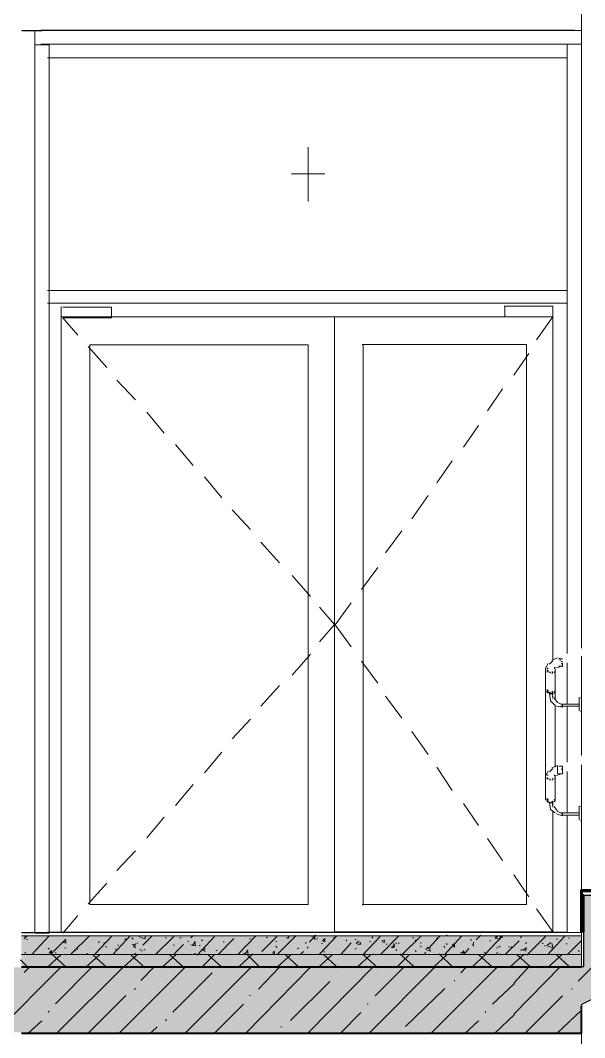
# Model space of a CAD drawing. Header units: millimetres. Extents: x -136833 to 49383, y -8033 to 344618.
# Drawn here: x -7598 to -5534, y 6456 to 10180 of the extents above; entities that cross this region are included whole.
import ezdxf

# ---------------------------------------------------------------- set-up
doc = ezdxf.new("R2010")
doc.units = ezdxf.units.MM
doc.linetypes.add('Штрих', pattern=[635, 317.5, -317.5])
doc.layers.add('1) Резка', color=210, linetype='Штрих', lineweight=60)
doc.layers.add('2) Бетон демонтаж', color=1, linetype='Continuous', lineweight=60)
doc.layers.add('PDF _Геометрия', color=7, linetype='Continuous', true_color=0x1d1d1d)
doc.layers.add('PDF _Сплошная заливка', color=7, linetype='Continuous', true_color=0xffffff)

msp = doc.modelspace()

# ---------------------------------------------------------------- hatches: boundary and pattern name
at = {"layer": 'PDF _Сплошная заливка', "transparency": 33554559}
h = msp.add_hatch(color=256, dxfattribs=at)
h.paths.add_polyline_path([(-80645.6, 10962.5), (-80645.6, 10742.4), (-81547.2, 10742.4), (-81547.2, 10382.6), (-81543, 10382.6), (-81543, 10374.1), (-81538.8, 10374.1), (-81538.8, 10365.7), (-81534.5, 10365.7), (-81534.5, 10353), (-81530.3, 10353), (-81530.3, 10344.5), (-81526.1, 10344.5), (-81526.1, 10331.8), (-81521.8, 10331.8), (-81521.8, 10323.3), (-81517.6, 10323.3), (-81517.6, 10310.6), (-81513.4, 10310.6), (-81513.4, 10302.2), (-81509.1, 10302.2), (-81509.1, 10289.5), (-81504.9, 10289.5), (-81504.9, 10281), (-81500.7, 10281), (-81500.7, 10268.3), (-81496.4, 10268.3), (-81496.4, 10259.9), (-81492.2, 10259.9), (-81492.2, 10251.4), (-81488, 10251.4), (-81488, 10238.7), (-81483.7, 10238.7), (-81483.7, 10230.2), (-81479.5, 10230.2), (-81479.5, 10217.5), (-81475.3, 10217.5), (-81475.3, 10209.1), (-81471.1, 10209.1), (-81471.1, 10196.4), (-81466.8, 10196.4), (-81466.8, 10187.9), (-81462.6, 10187.9), (-81462.6, 10175.2), (-81458.4, 10175.2), (-81458.4, 10166.7), (-81454.1, 10166.7), (-81454.1, 10158.3), (-81428.7, 10166.7), (-81420.3, 10171), (-81407.6, 10175.2), (-81399.1, 10179.4), (-81386.4, 10183.7), (-81377.9, 10187.9), (-81365.2, 10192.1), (-81356.8, 10196.4), (-81344.1, 10200.6), (-81335.6, 10204.8), (-81322.9, 10209.1), (-81314.4, 10213.3), (-81301.7, 10217.5), (-81293.3, 10221.8), (-81280.6, 10226), (-81272.1, 10230.2), (-81259.4, 10234.5), (-81250.9, 10238.7), (-81238.2, 10242.9), (-81229.8, 10247.2), (-81217.1, 10251.4), (-81208.6, 10255.6), (-81195.9, 10259.9), (-81187.4, 10264.1), (-81174.7, 10268.3), (-81166.3, 10272.6), (-81153.6, 10276.8), (-81145.1, 10281), (-81132.4, 10285.2), (-81123.9, 10289.5), (-81111.2, 10293.7), (-81102.8, 10297.9), (-81090.1, 10302.2), (-81081.6, 10306.4), (-81068.9, 10310.6), (-81060.4, 10314.9), (-81047.7, 10319.1), (-81039.3, 10323.3), (-81026.6, 10327.6), (-81018.1, 10331.8), (-81005.4, 10336), (-80996.9, 10340.3), (-80984.2, 10344.5), (-80975.8, 10348.7), (-80950.4, 10357.2), (-80941.9, 10361.4), (-80929.2, 10365.7), (-80920.8, 10369.9), (-80908.1, 10374.1), (-80899.6, 10378.4), (-80886.9, 10382.6), (-80878.4, 10386.8), (-80865.7, 10391.1), (-80857.3, 10395.3), (-80844.6, 10399.5), (-80836.1, 10403.8), (-80823.4, 10408), (-80814.9, 10412.2), (-80802.2, 10416.5), (-80793.8, 10420.7), (-80781.1, 10424.9), (-80772.6, 10429.2), (-80759.9, 10433.4), (-80751.4, 10437.6), (-80738.7, 10441.9), (-80730.3, 10446.1), (-80717.6, 10450.3), (-80709.1, 10454.6), (-80696.4, 10458.8), (-80687.9, 10463), (-80675.2, 10467.3), (-80666.8, 10471.5), (-80654.1, 10475.7), (-80645.6, 10480), (-80632.9, 10484.2), (-80624.4, 10488.4), (-80611.7, 10492.7), (-80603.3, 10496.9), (-80590.6, 10501.1), (-80582.1, 10505.4), (-80569.4, 10509.6), (-80560.9, 10513.8), (-80548.2, 10518.1), (-80539.8, 10522.3), (-80527.1, 10526.5), (-80518.6, 10530.8), (-80505.9, 10535), (-80497.4, 10539.2), (-80472, 10547.7), (-80463.6, 10551.9), (-80450.9, 10556.2), (-80442.4, 10560.4), (-80429.7, 10564.6), (-80421.2, 10568.9), (-80408.6, 10573.1), (-80400.1, 10577.3), (-80387.4, 10581.6), (-80378.9, 10585.8), (-80366.2, 10590), (-80357.8, 10594.3), (-80345.1, 10598.5), (-80336.6, 10602.7), (-80323.9, 10607), (-80315.4, 10611.2), (-80302.7, 10615.4), (-80294.3, 10619.7), (-80281.6, 10623.9), (-80273.1, 10628.1), (-80260.4, 10632.4), (-80251.9, 10636.6), (-80239.2, 10640.8), (-80230.8, 10645.1), (-80218.1, 10649.3), (-80209.6, 10653.5), (-80196.9, 10657.8), (-80188.4, 10662), (-80175.7, 10666.2), (-80167.3, 10670.5), (-80154.6, 10674.7), (-80146.1, 10678.9), (-80133.4, 10683.2), (-80124.9, 10687.4), (-80112.2, 10691.6), (-80103.8, 10695.9), (-80091.1, 10700.1), (-80082.6, 10704.3), (-80069.9, 10708.6), (-80061.4, 10712.8), (-80048.7, 10717), (-80040.3, 10721.3), (-80027.6, 10725.5), (-79968.3, 10725.5), (-79968.3, 10962.5)])
h.paths.add_polyline_path([(-5237.7, 7131.6), (-5237.7, 6979.2), (-5538.2, 6979.2), (-5538.2, 6716.8), (-5796.5, 6716.8), (-5796.5, 6475.5), (-5550.9, 6475.5), (-5550.9, 6581.3), (-5538.2, 6585.5), (-4793.2, 6958.1), (-4784.8, 6958.1), (-4784.8, 6966.5), (-4810.2, 6991.9), (-4814.4, 6991.9), (-4814.4, 7000.4), (-4839.8, 7025.8), (-4844, 7025.8), (-4844, 7034.3), (-4869.4, 7059.7), (-4873.7, 7059.7), (-4873.7, 7068.1), (-4899.1, 7093.5), (-4903.3, 7093.5), (-4903.3, 7102), (-4932.9, 7131.6)])
h.paths.add_polyline_path([(-87846.1, 8223.7), (-87846.1, 7863.9), (-88739.2, 7863.9), (-88705.4, 7847), (-88701.1, 7842.8), (-88667.3, 7825.8), (-88663, 7821.6), (-88629.2, 7804.7), (-88624.9, 7800.4), (-88582.6, 7779.3), (-88578.4, 7775), (-88544.5, 7758.1), (-88540.3, 7753.9), (-88506.4, 7736.9), (-88502.2, 7732.7), (-88459.8, 7711.5), (-88455.6, 7707.3), (-88421.8, 7690.4), (-88417.5, 7686.1), (-88383.7, 7669.2), (-88379.4, 7665), (-88337.1, 7643.8), (-88332.9, 7639.6), (-88299, 7622.6), (-88294.8, 7618.4), (-88260.9, 7601.5), (-88256.7, 7597.3), (-88214.3, 7576.1), (-88210.1, 7571.9), (-88176.2, 7554.9), (-88172, 7550.7), (-88138.1, 7533.8), (-88133.9, 7529.5), (-88100, 7512.6), (-88095.8, 7508.4), (-88095.8, 7042.7), (-87596.3, 7042.7), (-87596.3, 7707.3), (-87587.8, 7711.5), (-87579.4, 7720), (-87570.9, 7724.2), (-87558.2, 7736.9), (-87549.7, 7741.2), (-87537, 7753.9), (-87528.6, 7758.1), (-87515.9, 7770.8), (-87507.4, 7775), (-87494.7, 7787.7), (-87486.2, 7792), (-87473.5, 7804.7), (-87465.1, 7808.9), (-87452.4, 7821.6), (-87443.9, 7825.8), (-87431.2, 7838.5), (-87422.7, 7842.8), (-87410, 7855.5), (-87401.6, 7859.7), (-87388.9, 7872.4), (-87380.4, 7876.6), (-87367.7, 7889.3), (-87359.3, 7893.6), (-87346.6, 7906.3), (-87338.1, 7910.5), (-87325.4, 7923.2), (-87316.9, 7927.4), (-87304.2, 7940.1), (-87295.8, 7944.4), (-87283.1, 7957.1), (-87274.6, 7961.3), (-87261.9, 7974), (-87253.4, 7978.2), (-87240.7, 7990.9), (-87232.3, 7995.2), (-87219.6, 8007.9), (-87211.1, 8012.1), (-87198.4, 8024.8), (-87189.9, 8029), (-87177.2, 8041.7), (-87168.8, 8046), (-87156.1, 8058.7), (-87147.6, 8062.9), (-87134.9, 8075.6), (-87126.4, 8079.8), (-87113.7, 8092.5), (-87105.3, 8096.8), (-87092.6, 8109.5), (-87084.1, 8113.7), (-87071.4, 8126.4), (-87062.9, 8130.6), (-87050.2, 8143.3), (-87041.8, 8147.5), (-87029.1, 8160.2), (-87020.6, 8164.5), (-87007.9, 8177.2), (-86999.4, 8181.4), (-86986.7, 8194.1), (-86978.3, 8198.3), (-86965.6, 8211), (-86957.1, 8215.3), (-86948.6, 8223.7)])
h.paths.add_polyline_path([(-263.8, 5616.2), (-263.8, 5396.1), (-14.1, 5396.1), (-14.1, 5616.2)])
h.paths.add_polyline_path([(-83346.3, 10022.8), (-83346.3, 9663), (-84247.9, 9663), (-84247.9, 9303.2), (-84243.7, 9303.2), (-84243.7, 9294.7), (-84239.5, 9294.7), (-84239.5, 9286.2), (-84235.2, 9286.2), (-84235.2, 9273.5), (-84231, 9273.5), (-84231, 9265.1), (-84226.8, 9265.1), (-84226.8, 9252.4), (-84222.5, 9252.4), (-84222.5, 9243.9), (-84218.3, 9243.9), (-84218.3, 9231.2), (-84214.1, 9231.2), (-84214.1, 9222.7), (-84209.8, 9222.7), (-84209.8, 9210.1), (-84205.6, 9210.1), (-84205.6, 9201.6), (-84201.4, 9201.6), (-84201.4, 9188.9), (-84197.1, 9188.9), (-84197.1, 9180.4), (-84192.9, 9180.4), (-84192.9, 9172), (-84188.7, 9172), (-84188.7, 9159.3), (-84184.4, 9159.3), (-84184.4, 9150.8), (-84180.2, 9150.8), (-84180.2, 9138.1), (-84176, 9138.1), (-84176, 9129.6), (-84171.7, 9129.6), (-84171.7, 9116.9), (-84167.5, 9116.9), (-84167.5, 9108.5), (-84163.3, 9108.5), (-84163.3, 9095.8), (-84159.1, 9095.8), (-84159.1, 9087.3), (-84154.8, 9087.3), (-84154.8, 9078.8), (-84142.1, 9083.1), (-84133.7, 9087.3), (-84121, 9091.5), (-84112.5, 9095.8), (-84099.8, 9100), (-84091.3, 9104.2), (-84078.6, 9108.5), (-84070.2, 9112.7), (-84057.5, 9116.9), (-84049, 9121.2), (-84036.3, 9125.4), (-84027.8, 9129.6), (-84015.1, 9133.9), (-84006.7, 9138.1), (-83994, 9142.3), (-83985.5, 9146.6), (-83972.8, 9150.8), (-83964.3, 9155), (-83951.6, 9159.3), (-83943.2, 9163.5), (-83930.5, 9167.7), (-83922, 9172), (-83909.3, 9176.2), (-83900.8, 9180.4), (-83888.1, 9184.7), (-83879.7, 9188.9), (-83867, 9193.1), (-83858.5, 9197.4), (-83845.8, 9201.6), (-83837.3, 9205.8), (-83824.6, 9210.1), (-83816.2, 9214.3), (-83803.5, 9218.5), (-83795, 9222.7), (-83782.3, 9227), (-83765.4, 9235.4), (-83752.7, 9239.7), (-83744.2, 9243.9), (-83731.5, 9248.1), (-83723, 9252.4), (-83710.3, 9256.6), (-83701.9, 9260.8), (-83689.2, 9265.1), (-83680.7, 9269.3), (-83668, 9273.5), (-83659.5, 9277.8), (-83646.8, 9282), (-83638.4, 9286.2), (-83625.7, 9290.5), (-83617.2, 9294.7), (-83604.5, 9298.9), (-83596.1, 9303.2), (-83583.4, 9307.4), (-83574.9, 9311.6), (-83562.2, 9315.9), (-83553.7, 9320.1), (-83541, 9324.3), (-83532.6, 9328.6), (-83519.9, 9332.8), (-83511.4, 9337), (-83498.7, 9341.3), (-83490.2, 9345.5), (-83477.5, 9349.7), (-83469.1, 9354), (-83456.4, 9358.2), (-83447.9, 9362.4), (-83435.2, 9366.7), (-83426.7, 9370.9), (-83414, 9375.1), (-83405.6, 9379.4), (-83397.1, 9379.4), (-83397.1, 8846), (-82897.6, 8846), (-82897.6, 9582.6), (-82872.2, 9591), (-82863.7, 9595.3), (-82851, 9599.5), (-82842.6, 9603.7), (-82829.9, 9608), (-82821.4, 9612.2), (-82808.7, 9616.4), (-82800.2, 9620.7), (-82787.5, 9624.9), (-82779.1, 9629.1), (-82766.4, 9633.4), (-82757.9, 9637.6), (-82745.2, 9641.8), (-82736.7, 9646.1), (-82724, 9650.3), (-82715.6, 9654.5), (-82702.9, 9658.8), (-82694.4, 9663), (-82681.7, 9667.2), (-82673.2, 9671.5), (-82660.5, 9675.7), (-82652.1, 9679.9), (-82639.4, 9684.2), (-82630.9, 9688.4), (-82618.2, 9692.6), (-82609.7, 9696.9), (-82597, 9701.1), (-82588.6, 9705.3), (-82575.9, 9709.6), (-82567.4, 9713.8), (-82554.7, 9718), (-82546.3, 9722.3), (-82533.6, 9726.5), (-82525.1, 9730.7), (-82512.4, 9735), (-82503.9, 9739.2), (-82491.2, 9743.4), (-82482.8, 9747.6), (-82470.1, 9751.9), (-82461.6, 9756.1), (-82448.9, 9760.3), (-82440.4, 9764.6), (-82427.7, 9768.8), (-82419.3, 9773), (-82406.6, 9777.3), (-82398.1, 9781.5), (-82385.4, 9785.7), (-82376.9, 9790), (-82364.2, 9794.2), (-82355.8, 9794.2), (-82355.8, 9806.9), (-82360, 9806.9), (-82360, 9819.6), (-82364.2, 9819.6), (-82364.2, 9828.1), (-82368.5, 9828.1), (-82368.5, 9840.8), (-82372.7, 9840.8), (-82372.7, 9849.2), (-82376.9, 9849.2), (-82376.9, 9861.9), (-82381.2, 9861.9), (-82381.2, 9870.4), (-82385.4, 9870.4), (-82385.4, 9883.1), (-82389.6, 9883.1), (-82389.6, 9895.8), (-82393.9, 9895.8), (-82393.9, 9904.3), (-82398.1, 9904.3), (-82398.1, 9917), (-82402.3, 9917), (-82402.3, 9925.4), (-82406.6, 9925.4), (-82406.6, 9938.1), (-82410.8, 9938.1), (-82410.8, 9946.6), (-82415, 9946.6), (-82415, 9959.3), (-82419.3, 9959.3), (-82419.3, 9972), (-82423.5, 9972), (-82423.5, 9980.5), (-82427.7, 9980.5), (-82427.7, 9993.2), (-82432, 9993.2), (-82432, 10001.6), (-82436.2, 10001.6), (-82436.2, 10014.3), (-82440.4, 10014.3), (-82440.4, 10022.8)])
h.paths.add_polyline_path([(-4568.9, 3770.6), (-4568.9, 3601.2), (-4848.3, 3601.2), (-4848.3, 3279.5), (-4602.7, 3279.5), (-4602.7, 3385.3), (-4577.3, 3398), (-4573.1, 3402.3), (-4556.2, 3410.7), (-4551.9, 3415), (-4535, 3423.4), (-4530.8, 3427.7), (-4513.8, 3436.1), (-4509.6, 3440.4), (-4492.7, 3448.8), (-4488.4, 3453.1), (-4471.5, 3461.5), (-4467.3, 3465.8), (-4450.3, 3474.2), (-4446.1, 3478.5), (-4429.2, 3486.9), (-4424.9, 3491.2), (-4408, 3499.6), (-4403.8, 3503.9), (-4386.8, 3512.3), (-4382.6, 3516.6), (-4365.7, 3525), (-4361.5, 3529.3), (-4344.5, 3537.7), (-4340.3, 3542), (-4323.4, 3550.4), (-4319.1, 3554.7), (-4302.2, 3563.1), (-4298, 3567.4), (-4281, 3575.8), (-4276.8, 3580.1), (-4259.9, 3588.5), (-4255.6, 3592.8), (-4238.7, 3601.2), (-4234.5, 3605.5), (-4217.5, 3613.9), (-4213.3, 3618.2), (-4196.4, 3626.6), (-4192.1, 3630.9), (-4175.2, 3639.3), (-4171, 3647.8), (-4192.1, 3669), (-4196.4, 3669), (-4196.4, 3677.4), (-4221.8, 3702.8), (-4226, 3702.8), (-4226, 3711.3), (-4251.4, 3736.7), (-4255.6, 3736.7), (-4255.6, 3745.2), (-4281, 3770.6)])
h.paths.add_polyline_path([(-5237.7, 11330.8), (-5237.7, 11178.4), (-5538.2, 11178.4), (-5538.2, 10962.5), (-5796.5, 10962.5), (-5796.5, 10725.5), (-5550.9, 10725.5), (-5550.9, 10780.5), (-5538.2, 10784.8), (-4793.2, 11157.3), (-4784.8, 11157.3), (-4784.8, 11165.7), (-4810.2, 11191.1), (-4814.4, 11191.1), (-4814.4, 11199.6), (-4839.8, 11225), (-4844, 11225), (-4844, 11233.5), (-4869.4, 11258.9), (-4873.7, 11258.9), (-4873.7, 11267.3), (-4899.1, 11292.7), (-4903.3, 11292.7), (-4903.3, 11301.2), (-4932.9, 11330.8)])
h.paths.add_polyline_path([(-79807.5, 6149.5), (-79807.5, 5772.8), (-79557.7, 5772.8), (-79557.7, 6149.5)])
h.paths.add_polyline_path([(-14.1, 12884.4), (-14.1, 13102), (-263.8, 13102), (-263.8, 12884.4)])
h.paths.add_polyline_path([(-263.8, 8905.3), (-263.8, 8685.1), (-14.1, 8685.1), (-14.1, 8905.3)])
h.paths.add_polyline_path([(-90546.8, 6716.8), (-90913.4, 6716.8), (-90913.4, 6475.5), (-90673.7, 6479.7), (-90661, 6484), (-90652.6, 6488.2), (-90639.9, 6492.4), (-90631.4, 6496.7), (-90618.7, 6500.9), (-90610.2, 6505.1), (-90597.5, 6509.4), (-90589.1, 6513.6), (-90576.4, 6517.8), (-90567.9, 6522.1), (-90555.2, 6526.3), (-90546.8, 6530.5), (-90534.1, 6534.7), (-90525.6, 6539), (-90512.9, 6543.2), (-90504.4, 6547.4), (-90491.7, 6551.7), (-90483.3, 6555.9), (-90470.6, 6560.1), (-90462.1, 6564.4), (-90449.4, 6568.6), (-90440.9, 6572.8), (-90428.2, 6577.1), (-90419.8, 6581.3), (-90407.1, 6585.5), (-90398.6, 6589.8), (-90385.9, 6594), (-90377.4, 6598.2), (-90364.7, 6602.5), (-90356.3, 6606.7), (-90343.6, 6610.9), (-90335.1, 6615.2), (-90322.4, 6619.4), (-90313.9, 6623.6), (-90301.2, 6627.9), (-90292.8, 6632.1), (-90280.1, 6636.3), (-90271.6, 6640.6), (-90258.9, 6644.8), (-90250.4, 6649), (-90237.7, 6653.3), (-90229.3, 6657.5), (-90216.6, 6661.7), (-90208.1, 6666), (-90195.4, 6670.2), (-90186.9, 6674.4), (-90174.2, 6678.7), (-90165.8, 6682.9), (-90153.1, 6687.1), (-90144.6, 6691.4), (-90131.9, 6695.6), (-90123.4, 6699.8), (-90110.7, 6704.1), (-90102.3, 6708.3), (-90089.6, 6712.5), (-90081.1, 6716.8), (-90068.4, 6721), (-90059.9, 6725.2), (-90047.3, 6729.5), (-90038.8, 6733.7), (-90026.1, 6737.9), (-90017.6, 6742.2), (-90004.9, 6746.4), (-89996.5, 6750.6), (-89983.8, 6754.9), (-89975.3, 6759.1), (-89962.6, 6763.3), (-89954.1, 6767.6), (-89941.4, 6771.8), (-89933, 6776), (-89920.3, 6780.3), (-89911.8, 6784.5), (-89899.1, 6788.7), (-89890.6, 6788.7), (-89890.6, 6797.2), (-89894.9, 6797.2), (-89894.9, 6805.7), (-89899.1, 6805.7), (-89899.1, 6814.1), (-89903.3, 6818.4), (-89907.6, 6818.4), (-89907.6, 6826.8), (-89911.8, 6826.8), (-89911.8, 6835.3), (-89916, 6839.5), (-89920.3, 6839.5), (-89920.3, 6848), (-89924.5, 6848), (-89924.5, 6856.5), (-89928.7, 6856.5), (-89928.7, 6864.9), (-89933, 6869.2), (-89937.2, 6869.2), (-89937.2, 6877.6), (-89941.4, 6877.6), (-89941.4, 6886.1), (-89945.7, 6890.3), (-89949.9, 6890.3), (-89949.9, 6898.8), (-89954.1, 6898.8), (-89954.1, 6907.3), (-89958.4, 6907.3), (-89958.4, 6915.7), (-89962.6, 6920), (-89966.8, 6920), (-89966.8, 6928.4), (-89971.1, 6928.4), (-89971.1, 6936.9), (-89975.3, 6941.1), (-89979.5, 6941.1), (-89979.5, 6949.6), (-89983.8, 6949.6), (-89983.8, 6958.1), (-89988, 6958.1), (-89988, 6966.5), (-89992.2, 6970.8), (-89996.5, 6970.8), (-89996.5, 6979.2), (-90000.7, 6979.2), (-90000.7, 6987.7), (-90004.9, 6991.9), (-90009.2, 6991.9), (-90009.2, 7000.4), (-90013.4, 7000.4), (-90013.4, 7008.9), (-90017.6, 7008.9), (-90017.6, 7017.3), (-90021.9, 7021.6), (-90026.1, 7021.6), (-90026.1, 7030), (-90030.3, 7030), (-90030.3, 7038.5), (-90034.6, 7042.7), (-90038.8, 7042.7), (-90038.8, 7051.2), (-90043, 7051.2), (-90043, 7059.7), (-90047.3, 7059.7), (-90047.3, 7068.1), (-90051.5, 7072.3), (-90055.7, 7072.3), (-90055.7, 7080.8), (-90059.9, 7080.8), (-90059.9, 7089.3), (-90064.2, 7093.5), (-90068.4, 7093.5), (-90068.4, 7102), (-90072.6, 7102), (-90072.6, 7110.4), (-90076.9, 7110.4), (-90076.9, 7118.9), (-90081.1, 7123.1), (-90085.3, 7123.1), (-90085.3, 7131.6), (-90089.6, 7131.6), (-90089.6, 7140.1), (-90093.8, 7144.3), (-90546.8, 7144.3)])
h = msp.add_hatch(color=256, dxfattribs=at)
h.paths.add_polyline_path([(-90915, 6475.5), (-90915, 6713.8), (-103545.3, 6713.8), (-103545.3, 6475.5)])
h.paths.add_polyline_path([(-5796.5, 6475.5), (-5796.5, 6713.8), (-26352.2, 6713.8), (-26352.2, 6475.5)])
h.paths.add_polyline_path([(-26398.8, 6475.5), (-26398.8, 6713.8), (-50899.8, 6713.8), (-50899.8, 6475.5)])
h.paths.add_polyline_path([(-50950.6, 6475.5), (-50950.6, 6713.8), (-77648.6, 6713.8), (-77648.6, 6475.5)])
h.paths.add_polyline_path([(-79718.6, 6475.5), (-79718.6, 6713.8), (-80167.3, 6713.8), (-80167.3, 6475.5)])
h.paths.add_polyline_path([(-80366.2, 6475.5), (-80366.2, 6713.8), (-82698.6, 6713.8), (-82698.6, 6475.5)])
h.paths.add_polyline_path([(-82897.6, 6475.5), (-82897.6, 6713.8), (-83397.1, 6713.8), (-83397.1, 6475.5)])

# ---------------------------------------------------------------- linework, layer by layer
at = {"layer": '1) Резка'}
msp.add_lwpolyline([(-5549.2, 6993), (-5250.9, 6993)], dxfattribs=at)
at = {"layer": '2) Бетон демонтаж'}
msp.add_lwpolyline([(-5545.4, 6840.8), (-5545.4, 6994.4), (-5247.1, 6994.4)], dxfattribs=at)
at = {"layer": 'PDF _Геометрия', "color": 7, "lineweight": 9}
for points in [[(-5545.4, 10621.1), (-5545.4, 7882.1), (-5545.4, 9164.8), (-5545.4, 10091.9), (-5596.3, 10091.9)], [(-7592.1, 10141.7), (-7545.9, 10141.7), (-7545.9, 10090.9), (-7545.9, 10065.5), (-7545.9, 9163.8), (-7545.9, 6839.7), (-7592.1, 6839.7)], [(-7519.5, 10141.2), (-7545, 10141.2)], [(-5571.7, 10143.2), (-7523, 10143.2)], [(-5570.4, 10142.7), (-5545.4, 10142.7), (-5545.4, 10091.9), (-5570.4, 10091.9)], [(-7545.9, 10090.9), (-7545.9, 9163.8), (-7545.9, 6839.7)], [(-5571.7, 10092.4), (-7523, 10092.4)], [(-7498.8, 10042), (-5598, 10042), (-5598, 10092.8), (-5598, 9165.7), (-5598, 7861.9)], [(-5598, 10092.8), (-7498.8, 10092.8)], [(-7519.5, 10090.4), (-7545, 10090.4)], [(-7544.1, 10089.9), (-7493.2, 10089.9), (-7493.2, 9162.8), (-7493.2, 6838.7), (-7544.1, 6838.7)], [(-7493.2, 10039.2), (-7493.2, 10089.9)], [(-6545.6, 9715.8), (-6545.6, 9516.8)], [(-6484.2, 9617.3), (-6607, 9617.3)], [(-7498.8, 9191.2), (-5598, 9191.2), (-5598, 9144.6), (-7498.8, 9144.6)], [(-7493.2, 9141.7), (-7493.2, 9188.3)], [(-7449.3, 9132.7), (-7449.3, 9094.6), (-7449.3, 6842.6), (-7500.3, 6842.6)], [(-7442.8, 9091.1), (-7265.1, 9091.1), (-7265.1, 9129.2), (-7442.8, 9129.2)], [(-5828.3, 9094.8), (-5650.7, 9094.8), (-5650.7, 9132.8), (-5828.3, 9132.8)], [(-5826.1, 9131.7), (-5826.1, 9093.5)], [(-7449.8, 9094.8), (-5650.7, 9094.8), (-5710.1, 9010.1)], [(-7449.3, 6842.6), (-7449.3, 9094.6)], [(-6449.1, 6841.8), (-6449.1, 9093.9), (-6449.1, 6841.8), (-7448.4, 6841.8)], [(-6449.1, 9093.9), (-7448.4, 9093.9)], [(-7442.7, 9091.2), (-7387.9, 9027.7)], [(-5650.7, 9094.8), (-5650.7, 7837.5), (-5650.7, 9094.8), (-6450.4, 9094.8)], [(-7350.6, 8985.6), (-7282.6, 8909.4)], [(-7346, 8991.9), (-6545.6, 8991.9), (-6545.6, 6943), (-7346, 6943)], [(-7344, 6942.1), (-7344, 8991)], [(-6348.5, 8992.7), (-5747.2, 8992.7), (-5747.2, 6943.8), (-6348.5, 6943.8)], [(-6343.8, 6941.4), (-6343.8, 8990.4)], [(-5738.4, 8960.7), (-5793.1, 8880.3)], [(-7245.4, 8863.1), (-7177.3, 8791.1)], [(-5834.9, 8831.3), (-5889.6, 8750.8)], [(-7135.5, 8744.9), (-7072.1, 8668.7)], [(-5922.7, 8697.2), (-5977.3, 8616.8)], [(-7030.3, 8626.6), (-6966.8, 8550.4)], [(-6019.2, 8567.7), (-6074.6, 8487.3)], [(-6925, 8508.4), (-6861.5, 8432.2)], [(-6106.9, 8440.1), (-6166.2, 8355.5)], [(-6823.7, 8388.2), (-6756.2, 8316.2)], [(-6203.4, 8310.7), (-6262.6, 8230.3)], [(-6718.4, 8269.9), (-6650.9, 8193.8)], [(-6291.2, 8176.6), (-6350.3, 8096.2)], [(-6604.4, 8147.1), (-6536.8, 8070.8)], [(-6387.7, 8047.2), (-6446.8, 7966.7), (-6387.7, 7886.3)], [(-6504.3, 8031.3), (-6449.1, 7967.9), (-6504.3, 7904.4)], [(-6536.8, 7859.1), (-6604.4, 7783)], [(-6350.3, 7833.7), (-6291.2, 7753.3)], [(-5676.8, 7808.2), (-5668.2, 7825.2)], [(-5663.2, 7822.6), (-5650.7, 7835.3)], [(-5654.2, 7837.2), (-5633.1, 7845.7)], [(-5624.3, 7837), (-5624.3, 7841.3), (-5628.3, 7845.5)], [(-5628.1, 7843), (-5615.6, 7843)], [(-5624.3, 7843.3), (-5624.3, 7843.3)], [(-5624.3, 7843.3), (-5624.3, 7843.3)], [(-5624.3, 7841.3), (-5624.3, 7841.3)], [(-5615.6, 7830.4), (-5619.5, 7834.6)], [(-5615.6, 7824.2), (-5619.5, 7824.2)], [(-5615.6, 7826.1), (-5615.6, 7826.1)], [(-5615.6, 7821.9), (-5615.6, 7826.1), (-5615.6, 7821.9), (-5615.6, 7817.7), (-5615.6, 7813.5)], [(-5615.6, 7815.7), (-5615.6, 7819.9), (-5615.6, 7824.2), (-5615.6, 7819.9)], [(-5615.6, 7819.9), (-5615.6, 7819.9)], [(-5615.6, 7819.9), (-5615.6, 7819.9)], [(-5598, 7828.1), (-5598, 7675.7)], [(-5545.4, 7700.1), (-5545.4, 7695.9), (-5545.4, 7852.5), (-5545.4, 7488.4), (-5545.4, 7653.5), (-5545.4, 7657.8), (-5545.4, 7662), (-5545.4, 7670.5), (-5545.4, 7674.7), (-5545.4, 7683.2), (-5545.4, 7687.4), (-5545.4, 7691.6), (-5545.4, 7695.9), (-5545.4, 7700.1), (-5549.3, 7700.1)], [(-5677, 7740.7), (-5677, 7732.2), (-5677, 7728), (-5677, 7732.2), (-5677, 7808.4), (-5677, 7804.1), (-5677, 7808.4)], [(-5677, 7808.4), (-5677, 7808.4)], [(-5668.2, 7810.2), (-5672.1, 7805.9)], [(-5672.1, 7801.7), (-5668.2, 7797.5), (-5668.2, 7793.2)], [(-5668.2, 7795.5), (-5672.1, 7795.5)], [(-5659.4, 7791.1), (-5663.3, 7795.4)], [(-5659.4, 7793.1), (-5663.3, 7793.1)], [(-5650.7, 7795.2), (-5654.6, 7795.2)], [(-5650.7, 7792.9), (-5654.6, 7788.7)], [(-5650.7, 7795.2), (-5650.7, 7795.2)], [(-5650.7, 7795.2), (-5650.7, 7795.2)], [(-5650.7, 7792.9), (-5650.7, 7792.9)], [(-5645.8, 7807.7), (-5641.9, 7812)], [(-5645.8, 7720.8), (-5641.9, 7725), (-5641.9, 7729.2), (-5641.9, 7805.5), (-5641.9, 7801.2), (-5641.9, 7797), (-5645.8, 7792.8), (-5641.9, 7797), (-5641.9, 7801.2), (-5641.9, 7805.5)], [(-5641.9, 7805.5), (-5641.9, 7805.5)], [(-5641.9, 7805.5), (-5641.9, 7805.5)], [(-5636.9, 7809.4), (-5624.3, 7813.6)], [(-5628.1, 7815.7), (-5615.6, 7815.7), (-5619.5, 7815.7)], [(-5615.6, 7815.7), (-5615.6, 7815.7)], [(-5615.6, 7815.7), (-5615.6, 7815.7)], [(-5615.6, 7813.5), (-5615.6, 7813.5)], [(-6650.9, 7745.1), (-6718.4, 7668.8)], [(-5677, 7732.2), (-5677, 7732.2)], [(-5677, 7732.2), (-5677, 7732.2)], [(-5677, 7342.7), (-5677, 7330.1), (-5677, 7325.8), (-5677, 7330.1), (-5677, 7334.3), (-5677, 7338.5), (-5677, 7414.7), (-5677, 7410.5), (-5677, 7698.4), (-5677, 7715.3), (-5677, 7728)], [(-5668.2, 7723.5), (-5672.1, 7723.5)], [(-5672, 7723.4), (-5659.4, 7714.9), (-5663.3, 7714.9), (-5659.4, 7714.9), (-5663.3, 7714.9), (-5659.4, 7689.6)], [(-5663.3, 7721.1), (-5659.4, 7716.9), (-5659.4, 7712.7), (-5663.3, 7716.9), (-5659.4, 7712.7)], [(-5659.4, 7719.1), (-5663.3, 7719.1)], [(-5659.4, 7714.9), (-5659.4, 7714.9)], [(-5659.4, 7714.9), (-5659.4, 7714.9)], [(-5659.4, 7712.7), (-5659.4, 7712.7)], [(-5659.4, 7712.7), (-5659.4, 7712.7)], [(-5659.4, 7712.7), (-5659.4, 7712.7)], [(-5659.4, 7712.7), (-5659.4, 7712.7)], [(-5650.7, 7719), (-5654.6, 7719), (-5650.7, 7719), (-5659.3, 7714.8)], [(-5650.7, 7723.2), (-5654.6, 7723.2)], [(-5650.7, 7720.9), (-5650.7, 7716.7), (-5650.7, 7712.5), (-5654.6, 7712.5)], [(-5650.7, 7716.7), (-5654.6, 7716.7)], [(-5650.7, 7702.1), (-5654.6, 7714.8)], [(-5650.7, 7712.5), (-5650.7, 7712.5)], [(-5641.9, 7733.5), (-5641.9, 7737.8), (-5641.9, 7733.5), (-5641.9, 7729.2), (-5645.8, 7716.6), (-5641.9, 7720.8), (-5641.9, 7725), (-5641.9, 7720.8), (-5645.8, 7716.6)], [(-5641.9, 7691.2), (-5641.9, 7695.4), (-5641.9, 7708.1), (-5641.9, 7720.8), (-5641.9, 7729.2), (-5641.9, 7725), (-5641.9, 7729.2)], [(-5641.9, 7729.2), (-5641.9, 7729.2)], [(-5641.9, 7729.2), (-5641.9, 7729.2)], [(-6262.6, 7705.3), (-6203.4, 7624.9)], [(-5659.1, 7689.2), (-5641.9, 7672.3)], [(-5633.1, 7682.5), (-5645.6, 7699.5)], [(-5641.9, 7445.6), (-5641.9, 7674.2)], [(-5636.7, 7669.5), (-5615.6, 7665.3), (-5615.6, 7669.5), (-5615.6, 7673.7), (-5632.8, 7682.2)], [(-5621.5, 7668.7), (-5554.1, 7668.7), (-5554.1, 7664.5), (-5554.1, 7660.2), (-5554.1, 7655.9), (-5554.1, 7651.7), (-5554.1, 7655.9), (-5554.1, 7660.2), (-5554.1, 7664.5), (-5554.1, 7672.9), (-5554.1, 7677.1), (-5621.5, 7677.1)], [(-5615.6, 7673.7), (-5615.6, 7673.7)], [(-5615.6, 7673.7), (-5615.6, 7673.7)], [(-5554.1, 7702.5), (-5554.1, 7702.5)], [(-5554.1, 7702.5), (-5554.1, 7702.5)], [(-5615.6, 7669.5), (-5615.6, 7669.5)], [(-5615.6, 7669.5), (-5615.6, 7669.5)], [(-5615.6, 7665.3), (-5615.6, 7665.3)], [(-5615.6, 7665.3), (-5615.6, 7665.3)], [(-5598, 7667.2), (-5598, 7464.1)], [(-5554.1, 7651.7), (-5554.1, 7651.7)], [(-5554.1, 7651.7), (-5554.1, 7651.7)], [(-5549.3, 7649.3), (-5545.4, 7649.3), (-5545.4, 7653.5), (-5545.4, 7649.3)], [(-6756.2, 7622), (-6823.7, 7550)], [(-6166.2, 7576.5), (-6106.9, 7491.8)], [(-6861.5, 7500.9), (-6925, 7424.7)], [(-5654.2, 7443.6), (-5633.1, 7452), (-5633.1, 7447.8), (-5633.1, 7443.6), (-5633.1, 7439.2), (-5633.1, 7435), (-5633.1, 7430.8), (-5633.1, 7426.6), (-5633.1, 7422.3)], [(-5633.1, 7452), (-5633.1, 7452)], [(-5633.1, 7452), (-5633.1, 7452)], [(-5633.1, 7452), (-5633.1, 7452)], [(-5615.6, 7436.7), (-5615.6, 7440.9), (-5615.6, 7445.2), (-5615.6, 7449.4), (-5628.1, 7449.4), (-5615.6, 7449.4), (-5615.6, 7445.2), (-5615.6, 7440.9), (-5615.6, 7436.7), (-5615.6, 7432.5)], [(-5615.6, 7449.4), (-5615.6, 7449.4)], [(-5615.6, 7449.4), (-5615.6, 7449.4)], [(-5615.6, 7449.4), (-5615.6, 7449.4)], [(-5615.6, 7449.4), (-5615.6, 7449.4)], [(-5545.4, 7302.1), (-5545.4, 7297.9), (-5545.4, 7454.6), (-5545.4, 6993.2), (-5545.4, 7255.6), (-5545.4, 7259.9), (-5545.4, 7264.1), (-5545.4, 7272.5), (-5545.4, 7276.8), (-5545.4, 7285.2), (-5545.4, 7289.5), (-5545.4, 7293.7), (-5545.4, 7297.9), (-5545.4, 7302.1), (-5549.3, 7302.1)], [(-6074.6, 7445.9), (-6019.2, 7361.2)], [(-5677, 7419), (-5677, 7414.7), (-5677, 7410.5)], [(-5676.8, 7414.5), (-5668.2, 7431.5)], [(-5668.2, 7416.5), (-5672.1, 7416.5)], [(-5663.2, 7428.9), (-5650.7, 7441.6)], [(-5645.8, 7414.1), (-5641.9, 7418.3)], [(-5645.8, 7327.1), (-5641.9, 7327.1), (-5641.9, 7331.4), (-5641.9, 7335.6), (-5641.9, 7411.8), (-5641.9, 7407.5), (-5641.9, 7403.3), (-5645.8, 7403.3), (-5641.9, 7403.3), (-5641.9, 7407.5), (-5641.9, 7411.8), (-5641.9, 7416), (-5641.9, 7365.2), (-5641.9, 7344), (-5641.9, 7331.4), (-5641.9, 7327.1), (-5641.9, 7331.4), (-5641.9, 7327.1), (-5641.9, 7322.9), (-5645.8, 7318.7)], [(-5641.9, 7411.8), (-5641.9, 7411.8)], [(-5636.9, 7415.7), (-5624.3, 7419.9)], [(-5633.1, 7439.2), (-5633.1, 7439.2)], [(-5633.1, 7422.3), (-5633.1, 7422.3)], [(-5628.1, 7422), (-5615.6, 7422), (-5632.8, 7422)], [(-5619.5, 7439), (-5615.6, 7439), (-5615.6, 7434.7), (-5615.6, 7430.5), (-5615.6, 7426.3), (-5615.6, 7422)], [(-5615.6, 7445.2), (-5615.6, 7445.2)], [(-5615.6, 7422), (-5615.6, 7422)], [(-5615.6, 7422), (-5615.6, 7422)], [(-5598, 7430.2), (-5598, 7277.7)], [(-6966.8, 7382), (-7030.3, 7305.9)], [(-5672.1, 7408.1), (-5668.2, 7403.8)], [(-5672.1, 7406.1), (-5668.2, 7401.9)], [(-5668.2, 7403.8), (-5668.2, 7403.8)], [(-5663.3, 7401.7), (-5659.4, 7401.7)], [(-5663.3, 7399.4), (-5659.4, 7399.4)], [(-5650.7, 7399.2), (-5654.6, 7399.2)], [(-5650.7, 7399.2), (-5650.7, 7399.2)], [(-5650.7, 7399.2), (-5650.7, 7399.2)], [(-5641.9, 7327.1), (-5641.9, 7335.6), (-5641.9, 7339.8), (-5641.9, 7335.6)], [(-5977.3, 7312.9), (-5922.7, 7232.4)], [(-5677, 7330.1), (-5677, 7330.1)], [(-5677, 7325.8), (-5677, 7325.8)], [(-5668.2, 7327.6), (-5672.1, 7331.8)], [(-5668.2, 7325.7), (-5672.1, 7329.9)], [(-5672.1, 7323.4), (-5668.2, 7323.4), (-5668.2, 7319.2), (-5672.1, 7327.6)], [(-5672, 7321.2), (-5659.4, 7317), (-5663.3, 7317), (-5659.4, 7291.6)], [(-5668.2, 7327.6), (-5668.2, 7327.6)], [(-5668.2, 7319.2), (-5668.2, 7323.4)], [(-5659.4, 7317), (-5663.3, 7317)], [(-5659.4, 7325.5), (-5659.4, 7325.5)], [(-5659.4, 7314.7), (-5659.4, 7314.7)], [(-5659.4, 7314.7), (-5659.4, 7314.7)], [(-5650.7, 7304.2), (-5654.6, 7316.8), (-5650.7, 7321.1), (-5659.3, 7316.8)], [(-5650.7, 7321.1), (-5654.6, 7316.8)], [(-5650.7, 7314.6), (-5650.7, 7314.6)], [(-5650.7, 7314.6), (-5650.7, 7314.6)], [(-5633.1, 7284.6), (-5645.6, 7301.6)], [(-5641.9, 7322.9), (-5641.9, 7322.9)], [(-5554.1, 7304.6), (-5554.1, 7304.6)], [(-5554.1, 7304.6), (-5554.1, 7304.6)], [(-7072.1, 7263.3), (-7135.5, 7187)], [(-6450.4, 6842.8), (-5650.7, 6842.8), (-5650.7, 7287.2), (-5650.7, 6842.8), (-5710.1, 6927.4)], [(-5659.1, 7291.3), (-5641.9, 7278.6)], [(-5598, 7269.3), (-5598, 6841.7), (-5648.9, 6841.7)], [(-5636.7, 7275.8), (-5615.6, 7267.3), (-5615.6, 7271.6), (-5615.6, 7275.8), (-5632.8, 7284.3)], [(-5621.5, 7270.8), (-5554.1, 7270.8), (-5554.1, 7266.5), (-5554.1, 7262.3), (-5554.1, 7258.1), (-5554.1, 7253.8), (-5554.1, 7258.1), (-5554.1, 7262.3), (-5554.1, 7266.5), (-5554.1, 7275), (-5554.1, 7279.2), (-5621.5, 7279.2)], [(-5615.6, 7275.8), (-5615.6, 7275.8)], [(-5615.6, 7275.8), (-5615.6, 7275.8)], [(-5615.6, 7271.6), (-5615.6, 7271.6)], [(-5615.6, 7271.6), (-5615.6, 7271.6)], [(-5615.6, 7267.3), (-5615.6, 7267.3)], [(-5615.6, 7267.3), (-5615.6, 7267.3)], [(-5554.1, 7258.1), (-5554.1, 7258.1)], [(-5554.1, 7258.1), (-5554.1, 7258.1)], [(-5549.3, 7251.4), (-5545.4, 7251.4)], [(-5545.4, 7255.6), (-5545.4, 7255.6)], [(-5545.4, 7255.6), (-5545.4, 7255.6)], [(-5889.6, 7184.5), (-5834.9, 7104.1)], [(-7177.3, 7140.1), (-7245.4, 7068.2)], [(-5793.1, 7051.5), (-5738.4, 6971.1)], [(-7282.6, 7021.4), (-7350.6, 6945.2)], [(-7387.9, 6902.5), (-7442.7, 6839)], [(-5545.4, 6840.8), (-7594.2, 6840.8), (-5545.4, 6840.8), (-5545.4, 6713.7), (-7594.2, 6713.7)], [(-7594.2, 6828.1), (-5545.4, 6828.1), (-5545.4, 6840.8), (-5596.3, 6840.8)], [(-5545.4, 6713.7), (-5545.4, 6760.3), (-5545.4, 6828.1)], [(-5545.4, 6760.3), (-7594.2, 6760.3)], [(-5545.4, 6574.1), (-5545.4, 3441.4)]]:
    msp.add_lwpolyline(points, dxfattribs=at)
for points in [[(-5545.4, 10142.7), (-7594.2, 10142.7)], [(-5668.2, 7721.3), (-5672.1, 7729.8), (-5668.2, 7725.6), (-5668.2, 7721.3), (-5672.1, 7725.6), (-5668.2, 7721.3), (-5668.2, 7717)], [(-5672.1, 7719.3), (-5668.2, 7719.3)], [(-5650.7, 7716.7), (-5650.7, 7712.5), (-5654.6, 7712.5), (-5650.7, 7712.5)], [(-5650.7, 7710.5), (-5650.7, 7719)], [(-5650.7, 7697.9), (-5650.7, 7706.3)], [(-5554.1, 7677.1), (-5554.1, 7685.6), (-5554.1, 7689.8), (-5554.1, 7694.1), (-5554.1, 7698.3), (-5554.1, 7702.5), (-5554.1, 7698.3), (-5554.1, 7694.1), (-5554.1, 7689.8), (-5554.1, 7685.6)], [(-5650.7, 7405.7), (-5650.7, 7401.5)], [(-5677, 7330.1), (-5677, 7334.3)], [(-5672.1, 7321.4), (-5668.2, 7317.2)], [(-5663.3, 7314.7), (-5659.4, 7314.7)], [(-5654.6, 7314.6), (-5650.7, 7314.6)], [(-5650.7, 7299.9), (-5650.7, 7321.1)], [(-5645.8, 7318.7), (-5641.9, 7322.9), (-5641.9, 7327.1)], [(-5554.1, 7279.2), (-5554.1, 7287.7), (-5554.1, 7291.9), (-5554.1, 7296.1), (-5554.1, 7300.4), (-5554.1, 7304.6), (-5554.1, 7300.4), (-5554.1, 7296.1), (-5554.1, 7291.9), (-5554.1, 7287.7)]]:
    msp.add_lwpolyline(points, close=True, dxfattribs=at)
at = {"layer": 'PDF _Геометрия', "color": 171, "lineweight": 9, "true_color": 0x8080ff}
for points in [[(-7346, 6943), (-6545.6, 6943), (-6545.6, 8991.9), (-7346, 8991.9)], [(-7344, 8991), (-7344, 6942.1)], [(-6348.5, 6943.8), (-5747.2, 6943.8), (-5747.2, 8992.7), (-6348.5, 8992.7)], [(-6343.8, 8990.4), (-6343.8, 6941.4)]]:
    msp.add_lwpolyline(points, dxfattribs=at)
at = {"layer": 'PDF _Геометрия', "color": 7, "lineweight": 30}
for points in [[(-5795.1, 6715.9), (-5536.6, 6715.9), (-5536.6, 6978.3), (-5549.1, 6978.3)], [(-5536.6, 6842.9), (-5536.6, 6978.3), (-5536.6, 6842.9), (-5549.1, 6842.9)], [(-5547.7, 6977.4), (-5247.1, 6977.4), (-5247.1, 6994.4), (-5547.7, 6994.4)], [(-5545.4, 6993.2), (-5545.4, 6976.2), (-5545.4, 6840.8)], [(-4782, 6956.6), (-5547.9, 6575.6)], [(-5545.4, 6574.1), (-5545.4, 6472.4), (-5790.5, 6472.4)]]:
    msp.add_lwpolyline(points, dxfattribs=at)
at = {"layer": 'PDF _Геометрия', "lineweight": 9}
for points in [[(-7584.8, 6825.8), (-7580.9, 6830.1)], [(-7584.5, 6817.1), (-7572.2, 6829.9)], [(-7576, 6814.8), (-7572.2, 6814.8)], [(-7556.5, 6760.6), (-7493.2, 6828.4)], [(-7486.6, 6761.8), (-7431.8, 6816.8)], [(-7414.2, 6826.8), (-7414.2, 6826.8)], [(-7412, 6762.4), (-7344, 6830.1)], [(-7324.6, 6762.8), (-7265.1, 6826.3)], [(-7258.3, 6761.8), (-7194.9, 6829.6)], [(-7216.3, 6814.9), (-7212.4, 6819.2)], [(-7190, 6820.9), (-7186.1, 6816.7)], [(-7163.7, 6824.6), (-7159.8, 6828.9)], [(-7159.3, 6822), (-7142.2, 6817.8), (-7142.2, 6826.2)], [(-7150, 6794.2), (-7115.9, 6828.1)], [(-7105.1, 6758.8), (-7037, 6826.5)], [(-7067.1, 6820.9), (-7063.3, 6820.9)], [(-7014.5, 6821.8), (-7010.6, 6821.8)], [(-6975.3, 6821.4), (-6966.8, 6829.8)], [(-6951.3, 6758.2), (-6887.8, 6826)], [(-6935.5, 6814.1), (-6931.7, 6809.9)], [(-6876.5, 6759.2), (-6817.6, 6818.5)], [(-6802.3, 6760), (-6738.6, 6827.8)], [(-6760.1, 6817.3), (-6756.2, 6817.3)], [(-6714.8, 6771.2), (-6659.7, 6826.2)], [(-6698.7, 6822.7), (-6694.8, 6822.7)], [(-6657.1, 6761.8), (-6589.5, 6829.6)], [(-6624.3, 6821.6), (-6615.8, 6821.6), (-6615.8, 6830)], [(-6619.7, 6819.3), (-6615.8, 6827.7)], [(-6615.8, 6815.1), (-6615.8, 6815.1)], [(-6607, 6821.4), (-6607, 6821.4)], [(-6545.6, 6822.1), (-6545.6, 6822.1)], [(-6540.3, 6805.1), (-6519.3, 6830.5), (-6531.7, 6826.3)], [(-6527.8, 6824), (-6519.3, 6815.5)], [(-6523.2, 6817.8), (-6519.3, 6830.5)], [(-6514.4, 6817.6), (-6510.5, 6817.6)], [(-6504.1, 6761.2), (-6440.3, 6829)], [(-6453, 6822.6), (-6449.1, 6818.4)], [(-6374, 6815), (-6370.1, 6815)], [(-6346.2, 6758.2), (-6282.4, 6826)], [(-6312.6, 6820.3), (-6308.7, 6824.6)], [(-6280, 6761.5), (-6212.2, 6829.3)], [(-6201.1, 6760), (-6133.2, 6827.7)], [(-6163.5, 6821.7), (-6159.6, 6821.7)], [(-6105.2, 6782.1), (-6063, 6828.7)], [(-6075.7, 6820.4), (-6071.8, 6820.4)], [(-6047.3, 6759.5), (-5984.1, 6827.2)], [(-6040.6, 6830.5), (-6036.7, 6830.5)], [(-5975.3, 6814.3), (-5975.3, 6814.3)], [(-5949, 6811.9), (-5949, 6816.2)], [(-5931.1, 6813.5), (-5913.9, 6830.5)], [(-5898.2, 6761.2), (-5834.9, 6829)], [(-5861.1, 6820.8), (-5852.5, 6829.3)], [(-5860.9, 6820.7), (-5843.7, 6816.5), (-5843.7, 6829.1)], [(-5856.4, 6822.8), (-5852.5, 6827)], [(-5838.8, 6822.4), (-5834.9, 6822.4)], [(-5768.6, 6821.5), (-5764.7, 6825.7)], [(-5745.1, 6758.2), (-5677, 6826)], [(-5670.2, 6759.1), (-5606.8, 6826.9)], [(-5637, 6817), (-5633.1, 6817)], [(-7528.3, 6788.6), (-7528.3, 6788.6)], [(-7497.1, 6779.9), (-7493.2, 6784.1)], [(-7435.6, 6784.8), (-7431.8, 6784.8)], [(-7396.7, 6788.3), (-7396.7, 6788.3)], [(-7391.8, 6779.7), (-7387.9, 6779.7)], [(-7344, 6783.5), (-7344, 6783.5)], [(-7312.8, 6804.1), (-7309, 6808.3)], [(-7291.4, 6803.7), (-7291.4, 6799.5)], [(-7286.5, 6788.5), (-7282.6, 6788.5)], [(-7251.4, 6779.8), (-7247.5, 6779.8)], [(-7242.6, 6794.2), (-7238.8, 6794.2)], [(-7189.7, 6795.4), (-7177.3, 6799.6), (-7181.2, 6786.9)], [(-7185.8, 6793.1), (-7177.3, 6784.6)], [(-7172.4, 6801.3), (-7168.6, 6801.3)], [(-7159.8, 6775.8), (-7159.8, 6780)], [(-7146.1, 6777.8), (-7142.2, 6777.8)], [(-7037, 6796.9), (-7037, 6792.7)], [(-7037, 6782.3), (-7037, 6782.3)], [(-7035.9, 6762.7), (-7001.9, 6796.6)], [(-6984.3, 6806.7), (-6984.3, 6810.9)], [(-6975, 6795.8), (-6958, 6791.6), (-6961.9, 6808.5)], [(-6970.4, 6793.5), (-6958, 6806.2)], [(-6944.3, 6793.2), (-6940.4, 6793.2)], [(-6935.3, 6778.2), (-6922.9, 6782.4), (-6926.8, 6773.9)], [(-6856.6, 6806.5), (-6852.7, 6806.5)], [(-6843.9, 6787.4), (-6843.9, 6787.4)], [(-6773.7, 6794.6), (-6773.7, 6794.6)], [(-6765, 6760.5), (-6768.8, 6777.5)], [(-6663.6, 6807.4), (-6659.7, 6807.4)], [(-6663.6, 6790.5), (-6659.7, 6786.3)], [(-6584.6, 6780.5), (-6580.7, 6784.8)], [(-6554.4, 6805.4), (-6554.4, 6801.1)], [(-6549.5, 6784), (-6545.6, 6788.3)], [(-6496.9, 6800.3), (-6493, 6800.3)], [(-6425.8, 6760.2), (-6387.7, 6802.5)], [(-6414, 6811.6), (-6414, 6811.6)], [(-6405.2, 6809.5), (-6405.2, 6813.7)], [(-6374, 6781.1), (-6370.1, 6781.1)], [(-6369.9, 6800.2), (-6361.4, 6808.6)], [(-6365, 6797.7), (-6352.6, 6797.7), (-6356.5, 6806.1)], [(-6321.4, 6807.8), (-6317.5, 6807.8)], [(-6277.3, 6809.1), (-6264.8, 6813.3), (-6268.7, 6804.9)], [(-6273.4, 6806.8), (-6264.8, 6802.5)], [(-6260, 6798.1), (-6256.1, 6798.1)], [(-6242.2, 6787.3), (-6229.7, 6787.3), (-6233.6, 6800)], [(-6238.3, 6784.9), (-6229.7, 6797.6)], [(-6224.9, 6801.7), (-6221, 6801.7)], [(-6224.9, 6774.4), (-6221, 6778.6)], [(-6216.1, 6801.5), (-6212.2, 6801.5)], [(-6154.7, 6813.4), (-6150.8, 6813.4)], [(-6133.2, 6804.6), (-6133.2, 6800.4)], [(-6133.2, 6787.7), (-6133.2, 6791.9)], [(-6115.5, 6778.7), (-6106.9, 6787.2)], [(-6110.6, 6776.3), (-6098.1, 6772), (-6102, 6784.7)], [(-6049.4, 6790.3), (-6045.5, 6786.1)], [(-6040.6, 6800.9), (-6036.7, 6796.7)], [(-6040.6, 6798.6), (-6036.7, 6798.6)], [(-5974.9, 6761.3), (-5957.8, 6782.4)], [(-5944.1, 6794.8), (-5940.2, 6799.1)], [(-5940.2, 6805.2), (-5940.2, 6800.9)], [(-5940.2, 6794.8), (-5940.2, 6790.5)], [(-5882.7, 6810.5), (-5878.8, 6810.5)], [(-5856.4, 6784.7), (-5852.5, 6784.7)], [(-5847.6, 6791), (-5843.7, 6786.8)], [(-5824.3, 6760.1), (-5773.5, 6810.8)], [(-5812.5, 6788.1), (-5808.6, 6788.1)], [(-5803.7, 6788.2), (-5799.8, 6784)], [(-5791, 6809.3), (-5791, 6809.3)], [(-5764.5, 6778.9), (-5755.9, 6774.7)], [(-5759.7, 6776.5), (-5747.2, 6784.9), (-5751.1, 6772.3)], [(-5751.1, 6800), (-5747.2, 6804.2)], [(-5751.1, 6784.9), (-5747.2, 6780.7)], [(-5680.9, 6792.4), (-5677, 6792.4)], [(-5672, 6792.1), (-5659.4, 6804.8)], [(-5667.9, 6789.6), (-5650.7, 6785.4), (-5654.6, 6802.4)], [(-5654.6, 6781.2), (-5650.7, 6776.9)], [(-5601.9, 6799.4), (-5598, 6799.4)], [(-5596.3, 6760.3), (-5545.4, 6811.1)], [(-5580.5, 6801), (-5580.5, 6801)], [(-5558, 6662.8), (-5413.8, 6806.6)], [(-7572.2, 6715.5), (-7597.6, 6741)], [(-7580.9, 6764.2), (-7580.9, 6768.4)], [(-7500.3, 6713.2), (-7449.3, 6759.8)], [(-7493.2, 6762.5), (-7493.2, 6762.5)], [(-7431.8, 6715.2), (-7482.7, 6761.8)], [(-7470.7, 6766.7), (-7466.9, 6766.7)], [(-7400.6, 6773.8), (-7396.7, 6773.8)], [(-7359.9, 6712.8), (-7309, 6759.4)], [(-7356.7, 6760.3), (-7352.8, 6764.5), (-7352.8, 6760.3)], [(-7282.6, 6712.3), (-7333.6, 6758.8)], [(-7219.6, 6714.8), (-7168.6, 6761.3)], [(-7142.2, 6711.9), (-7193.3, 6758.5)], [(-7181.2, 6761.5), (-7177.3, 6765.8)], [(-7154.9, 6773.7), (-7151, 6773.7)], [(-7124.7, 6766.6), (-7124.7, 6766.6)], [(-7079.3, 6714.4), (-7028.2, 6760.9)], [(-7054.5, 6767.6), (-7054.5, 6767.6)], [(-7001.9, 6713.9), (-7053, 6760.4)], [(-7001.9, 6767), (-7001.9, 6767)], [(-6961.9, 6763.8), (-6958, 6763.8)], [(-6934.3, 6714), (-6887.8, 6760.6)], [(-6931.4, 6775.9), (-6922.9, 6771.6)], [(-6861.5, 6713.5), (-6912.6, 6760.1)], [(-6882.9, 6775), (-6879, 6775)], [(-6870.3, 6762.6), (-6870.3, 6762.6)], [(-6797.8, 6716), (-6747.4, 6762.5)], [(-6782.3, 6764.9), (-6773.7, 6760.7)], [(-6777.4, 6762.4), (-6765, 6775.2)], [(-6721.1, 6713.1), (-6767.7, 6759.7)], [(-6765, 6769), (-6765, 6769)], [(-6677, 6765.2), (-6668.4, 6769.5), (-6668.4, 6761)], [(-6672.3, 6771.4), (-6668.4, 6771.4)], [(-6672.3, 6762.9), (-6668.4, 6758.7)], [(-6657.5, 6715.6), (-6607, 6762.1)], [(-6580.7, 6715.1), (-6631.2, 6761.6)], [(-6575.6, 6759), (-6563.2, 6771.7)], [(-6508.4, 6712.7), (-6457.9, 6759.3)], [(-6440.3, 6714.7), (-6490.9, 6761.2)], [(-6488.1, 6770.6), (-6484.2, 6770.6)], [(-6440.3, 6774), (-6440.3, 6774)], [(-6368.1, 6712.4), (-6317.5, 6758.9)], [(-6291.2, 6711.8), (-6341.8, 6758.4)], [(-6308.7, 6758.7), (-6308.7, 6763)], [(-6223.9, 6711.9), (-6177.1, 6758.5)], [(-6159.6, 6716.2), (-6210.2, 6762.9)], [(-6154.7, 6775.4), (-6150.8, 6771.1)], [(-6119.6, 6763.9), (-6115.7, 6768.2)], [(-6087.4, 6713.9), (-6036.7, 6760.4), (-6040.6, 6760.4)], [(-6019.2, 6715.9), (-6066, 6762.4)], [(-5987.8, 6765.9), (-5975.3, 6765.9), (-5979.2, 6774.3)], [(-5983.9, 6763.5), (-5975.3, 6772)], [(-5970.4, 6767.6), (-5966.5, 6771.8)], [(-5947.1, 6713.5), (-5896.3, 6760.1)], [(-5870, 6713), (-5920.8, 6759.6)], [(-5900.2, 6768.5), (-5896.3, 6764.3)], [(-5856.4, 6763.5), (-5852.5, 6767.7)], [(-5847.6, 6759.1), (-5843.7, 6763.3), (-5843.7, 6759.1)], [(-5806.8, 6715.4), (-5755.9, 6762)], [(-5729.6, 6712.7), (-5780.5, 6759.2)], [(-5768.6, 6776.8), (-5764.7, 6776.8)], [(-5666.4, 6715.1), (-5615.6, 6761.6)], [(-5589.2, 6714.6), (-5640.1, 6761.1)], [(-5558.1, 6775.1), (-5554.1, 6770.9)], [(-7690.8, 6474.2), (-7449.3, 6715.5)], [(-7584.2, 6694.2), (-7563.4, 6715.4)], [(-7470.4, 6580.2), (-7335.3, 6715.7)], [(-7462.4, 6474.5), (-7221.2, 6715.8)], [(-7234.7, 6474.8), (-6993.1, 6716)], [(-7158.2, 6665.1), (-7107.1, 6715.9)], [(-6997.5, 6470.2), (-6756.2, 6711.5)], [(-6773.9, 6472.9), (-6536.8, 6714.2)], [(-6727, 6633.7), (-6650.9, 6714.1)], [(-6545.4, 6473.2), (-6308.7, 6714.5)], [(-6321.6, 6473.5), (-6080.6, 6714.7)], [(-6300.6, 6608.8), (-6194.6, 6714.6)], [(-6093.9, 6473.7), (-5852.5, 6715)], [(-5987.6, 6693.7), (-5966.5, 6714.9)], [(-5793.4, 6541.7), (-5624.3, 6715.2)], [(-5793.1, 6655.8), (-5738.4, 6715.1)], [(-7040.7, 6549.1), (-6896.6, 6693)], [(-6440.3, 6693.6), (-6440.3, 6693.6)], [(-6010.4, 6662.6), (-6010.4, 6666.8)], [(-7181.2, 6632.2), (-7177.3, 6636.4)], [(-6610.5, 6518.2), (-6466.6, 6662.1)], [(-6189, 6496.2), (-6045.5, 6636)], [(-5871.6, 6578.3), (-5791, 6654.6)], [(-5580.5, 6631.7), (-5580.5, 6635.9)], [(-7347.7, 6474.3), (-7212.4, 6609.7)], [(-6760.1, 6610.3), (-6756.2, 6610.3)], [(-5751, 6473.8), (-5615.6, 6609.2)], [(-6888, 6473), (-6782.5, 6578.9)], [(-6330.2, 6579.4), (-6326.3, 6579.4)], [(-5634.7, 6472.4), (-5545.4, 6557.1)], [(-7570.4, 6470.9), (-7519.5, 6517.5)], [(-7497.1, 6549), (-7493.2, 6553.2)], [(-7067.1, 6518), (-7063.3, 6522.3)], [(-6428.8, 6471.7), (-6352.6, 6547.9)], [(-5973.4, 6470.4), (-5922.7, 6517)], [(-5896.3, 6548.4), (-5896.3, 6552.7)], [(-5863, 6472.5), (-5791, 6540.3)], [(-7119.3, 6474.5), (-7098.4, 6495.6)], [(-6646, 6496.1), (-6642.1, 6496.1)]]:
    msp.add_lwpolyline(points, dxfattribs=at)
for points in [[(-6484.2, 6819), (-6484.2, 6806.3), (-6492.7, 6810.5)], [(-5589.2, 6820.4), (-5593.2, 6820.4)], [(-7431.8, 6810.2), (-7431.8, 6801.7), (-7444.1, 6806)], [(-6010.4, 6800.3), (-6010.4, 6787.7), (-6019, 6796.1)], [(-5685.8, 6800.7), (-5689.7, 6800.7)], [(-7484.4, 6775.5), (-7484.4, 6767), (-7492.9, 6767)]]:
    msp.add_lwpolyline(points, close=True, dxfattribs=at)
at = {"layer": 'PDF _Геометрия', "color": 7, "lineweight": 40}
for points in [[(-5545.4, 6713.7), (-7594.2, 6713.7)], [(-7594.2, 6472.4), (-5545.4, 6472.4), (-5545.4, 6574.1)]]:
    msp.add_lwpolyline(points, dxfattribs=at)
at = {"layer": 'PDF _Сплошная заливка', "lineweight": 9, "transparency": 33554559}
for points in [[(-7594.2, 6828.1), (-5545.4, 6828.1), (-7594.2, 6760.3), (-5545.4, 6760.3)], [(-7594.2, 6760.3), (-5545.4, 6760.3), (-7594.2, 6713.7), (-5545.4, 6713.7)]]:
    msp.add_solid(points, dxfattribs=at)

doc.saveas('drawing.dxf')
